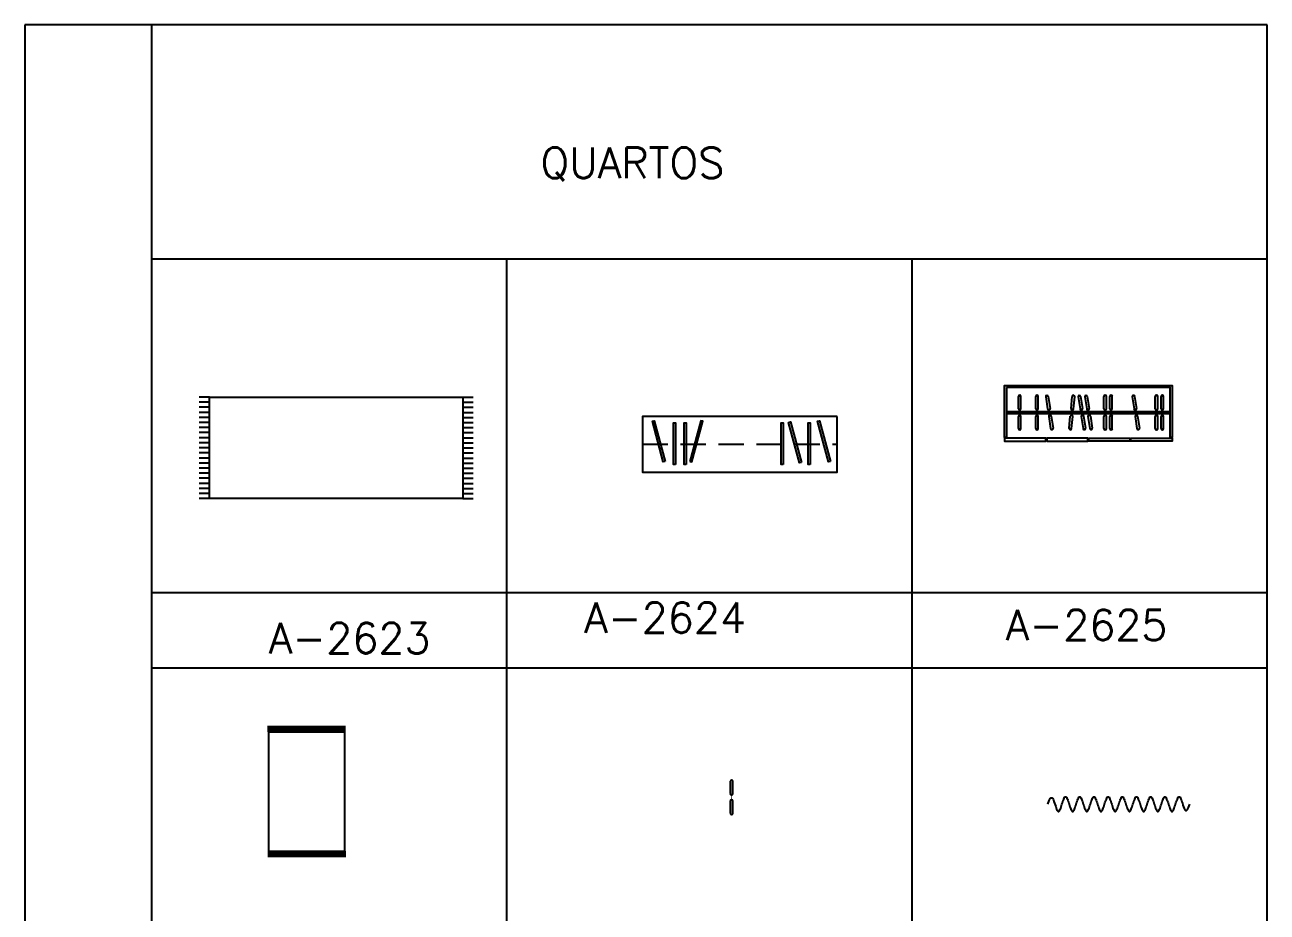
# Model space of a CAD drawing. Extents: x -59.1 to 26.7, y 12.6 to 48.
# Drawn here: x -29.13 to -4.63, y 30.5 to 48 of the extents above; entities that cross this region are included whole.
import ezdxf

# ---------------------------------------------------------------- set-up
doc = ezdxf.new("R2010")
doc.units = 0
doc.header["$MEASUREMENT"] = 0
doc.linetypes.add('HIDDEN', pattern=[0.375, 0.25, -0.125])
doc.layers.get('0').update_dxf_attribs({"linetype": 'CONTINUOUS'})
for name, color, linetype in [('A-MOBILIA', 2, 'CONTINUOUS'), ('A-PEÇAS', 2, 'CONTINUOUS'), ('ESC-50', 1, 'CONTINUOUS'), ('ESC50', 1, 'CONTINUOUS'), ('FOLHA', 3, 'CONTINUOUS'), ('P-ARVORE', 2, 'CONTINUOUS')]:
    doc.layers.add(name, color=color, linetype=linetype)
doc.styles.get("Standard").update_dxf_attribs({"font": 'txt.shx', "height": 0.15})

# ---------------------------------------------------------------- blocks, each defined once
blk = doc.blocks.new('FOLHAVERDE')
at = {"layer": 'FOLHA', "linetype": 'CONTINUOUS'}
for p, q in [((-5.455, 37.298), (-29.955, 37.298)), ((-29.955, 37.298), (-29.955, 2.298)), ((-27.455, 37.298), (-27.455, 2.298)), ((-5.455, 2.298), (-5.455, 37.298)), ((-27.455, 35.298), (-27.455, 2.298)), ((-29.955, 2.298), (-5.455, 2.298)), ((-27.455, 2.298), (-5.455, 2.298))]:
    blk.add_line(p, q, dxfattribs=at)
blk = doc.blocks.new('A-2626')
at = {"layer": 'A-MOBILIA'}
for p, q in [((-0.378, 0.527), (-0.378, -0.648)), ((-0.378, 0.527), (0.372, 0.527)), ((0.372, -0.648), (0.372, 0.527)), ((-0.378, -0.648), (0.372, -0.648))]:
    blk.add_line(p, q, dxfattribs=at)
at = {"layer": 'ESC50'}
for p, q in [((-0.378, 0.527), (-0.378, 0.586)), ((-0.363, 0.527), (-0.363, 0.586)), ((-0.348, 0.527), (-0.348, 0.586)), ((-0.333, 0.527), (-0.333, 0.586)), ((-0.318, 0.527), (-0.318, 0.586)), ((-0.303, 0.527), (-0.303, 0.586)), ((-0.288, 0.527), (-0.288, 0.586)), ((-0.273, 0.527), (-0.273, 0.586)), ((-0.258, 0.527), (-0.258, 0.586)), ((-0.243, 0.527), (-0.243, 0.586)), ((-0.228, 0.527), (-0.228, 0.586)), ((-0.213, 0.527), (-0.213, 0.586)), ((-0.198, 0.527), (-0.198, 0.586)), ((-0.183, 0.527), (-0.183, 0.586)), ((-0.168, 0.527), (-0.168, 0.586)), ((-0.153, 0.527), (-0.153, 0.586)), ((-0.138, 0.527), (-0.138, 0.586)), ((-0.123, 0.527), (-0.123, 0.586)), ((-0.108, 0.527), (-0.108, 0.586)), ((-0.093, 0.527), (-0.093, 0.586)), ((-0.078, 0.527), (-0.078, 0.586)), ((-0.063, 0.527), (-0.063, 0.586)), ((-0.048, 0.527), (-0.048, 0.586)), ((-0.033, 0.527), (-0.033, 0.586)), ((-0.018, 0.527), (-0.018, 0.586)), ((-0.003, 0.527), (-0.003, 0.586)), ((0.012, 0.527), (0.012, 0.586)), ((0.027, 0.527), (0.027, 0.586)), ((0.042, 0.527), (0.042, 0.586)), ((0.057, 0.527), (0.057, 0.586)), ((0.072, 0.527), (0.072, 0.586)), ((0.087, 0.527), (0.087, 0.586)), ((0.102, 0.527), (0.102, 0.586)), ((0.117, 0.527), (0.117, 0.586)), ((0.132, 0.527), (0.132, 0.586)), ((0.147, 0.527), (0.147, 0.586)), ((0.162, 0.527), (0.162, 0.586)), ((0.177, 0.527), (0.177, 0.586)), ((0.192, 0.527), (0.192, 0.586)), ((0.207, 0.527), (0.207, 0.586)), ((0.222, 0.527), (0.222, 0.586)), ((0.237, 0.527), (0.237, 0.586)), ((0.252, 0.527), (0.252, 0.586)), ((0.267, 0.527), (0.267, 0.586)), ((0.282, 0.527), (0.282, 0.586)), ((0.297, 0.527), (0.297, 0.586)), ((0.312, 0.527), (0.312, 0.586)), ((0.327, 0.527), (0.327, 0.586)), ((0.342, 0.527), (0.342, 0.586)), ((0.357, 0.527), (0.357, 0.586)), ((0.372, 0.527), (0.372, 0.586)), ((-0.378, -0.648), (-0.378, -0.707)), ((-0.363, -0.648), (-0.363, -0.707)), ((-0.348, -0.648), (-0.348, -0.707)), ((-0.333, -0.648), (-0.333, -0.707)), ((-0.318, -0.648), (-0.318, -0.707)), ((-0.303, -0.648), (-0.303, -0.707)), ((-0.288, -0.648), (-0.288, -0.707)), ((-0.273, -0.648), (-0.273, -0.707)), ((-0.258, -0.648), (-0.258, -0.707)), ((-0.243, -0.648), (-0.243, -0.707)), ((-0.228, -0.648), (-0.228, -0.707)), ((-0.213, -0.648), (-0.213, -0.707)), ((-0.198, -0.648), (-0.198, -0.707)), ((-0.183, -0.648), (-0.183, -0.707)), ((-0.168, -0.648), (-0.168, -0.707)), ((-0.153, -0.648), (-0.153, -0.707)), ((-0.138, -0.648), (-0.138, -0.707)), ((-0.123, -0.648), (-0.123, -0.707)), ((-0.108, -0.648), (-0.108, -0.707)), ((-0.093, -0.648), (-0.093, -0.707)), ((-0.078, -0.648), (-0.078, -0.707)), ((-0.063, -0.648), (-0.063, -0.707)), ((-0.048, -0.648), (-0.048, -0.707)), ((-0.033, -0.648), (-0.033, -0.707)), ((-0.018, -0.648), (-0.018, -0.707)), ((-0.003, -0.648), (-0.003, -0.707)), ((0.012, -0.648), (0.012, -0.707)), ((0.027, -0.648), (0.027, -0.707)), ((0.042, -0.648), (0.042, -0.707)), ((0.057, -0.648), (0.057, -0.707)), ((0.072, -0.648), (0.072, -0.707)), ((0.087, -0.648), (0.087, -0.707)), ((0.102, -0.648), (0.102, -0.707)), ((0.117, -0.648), (0.117, -0.707)), ((0.132, -0.648), (0.132, -0.707)), ((0.147, -0.648), (0.147, -0.707)), ((0.162, -0.648), (0.162, -0.707)), ((0.177, -0.648), (0.177, -0.707)), ((0.192, -0.648), (0.192, -0.707)), ((0.207, -0.648), (0.207, -0.707)), ((0.222, -0.648), (0.222, -0.707)), ((0.237, -0.648), (0.237, -0.707)), ((0.252, -0.648), (0.252, -0.707)), ((0.267, -0.648), (0.267, -0.707)), ((0.282, -0.648), (0.282, -0.707)), ((0.297, -0.648), (0.297, -0.707)), ((0.312, -0.648), (0.312, -0.707)), ((0.327, -0.648), (0.327, -0.707)), ((0.342, -0.648), (0.342, -0.707)), ((0.357, -0.648), (0.357, -0.707)), ((0.372, -0.648), (0.372, -0.707))]:
    blk.add_line(p, q, dxfattribs=at)
blk = doc.blocks.new('A-2623')
at = {"layer": 'A-MOBILIA'}
for p, q in [((0, 1), (-0.1, 1)), ((2.5, 1), (2.6, 1)), ((0, 0.95), (-0.1, 0.95)), ((0, 0.9), (-0.1, 0.9)), ((2.5, 0.95), (2.6, 0.95)), ((2.5, 0.9), (2.6, 0.9)), ((0, 0.85), (-0.1, 0.85)), ((0, 0.8), (-0.1, 0.8)), ((0, 0.75), (-0.1, 0.75)), ((2.5, 0.85), (2.6, 0.85)), ((2.5, 0.8), (2.6, 0.8)), ((2.5, 0.75), (2.6, 0.75)), ((0, 0.7), (-0.1, 0.7)), ((0, 0.65), (-0.1, 0.65)), ((2.5, 0.7), (2.6, 0.7)), ((2.5, 0.65), (2.6, 0.65)), ((0, 0.6), (-0.1, 0.6)), ((0, 0.55), (-0.1, 0.55)), ((0, 0.5), (-0.1, 0.5)), ((2.5, 0.6), (2.6, 0.6)), ((2.5, 0.55), (2.6, 0.55)), ((2.5, 0.5), (2.6, 0.5)), ((0, 0.45), (-0.1, 0.45)), ((0, 0.4), (-0.1, 0.4)), ((2.5, 0.45), (2.6, 0.45)), ((2.5, 0.4), (2.6, 0.4)), ((0, 0.35), (-0.1, 0.35)), ((0, 0.3), (-0.1, 0.3)), ((0, 0.25), (-0.1, 0.25)), ((2.5, 0.35), (2.6, 0.35)), ((2.5, 0.3), (2.6, 0.3)), ((2.5, 0.25), (2.6, 0.25)), ((0, 0.2), (-0.1, 0.2)), ((0, 0.15), (-0.1, 0.15)), ((2.5, 0.2), (2.6, 0.2)), ((2.5, 0.15), (2.6, 0.15)), ((0, 0.1), (-0.1, 0.1)), ((0, 0.05), (-0.1, 0.05)), ((0, 0), (-0.1, 0)), ((2.5, 0.1), (2.6, 0.1)), ((2.5, 0.05), (2.6, 0.05)), ((2.5, 0), (2.6, 0))]:
    blk.add_line(p, q, dxfattribs=at)
blk.add_lwpolyline([(0, 0), (0, 1), (2.5, 1), (2.5, 0)], close=True, dxfattribs=at)
blk = doc.blocks.new('Z40')
blk.add_lwpolyline([(0, 0), (0.012, 0.034), (0.023, 0.054), (0.033, 0.063), (0.041, 0.063), (0.049, 0.055), (0.055, 0.043), (0.061, 0.026), (0.067, 0.009), (0.072, -0.008), (0.078, -0.023), (0.082, -0.037), (0.087, -0.049), (0.092, -0.059), (0.096, -0.067), (0.101, -0.072), (0.105, -0.073), (0.109, -0.072), (0.114, -0.067), (0.118, -0.06), (0.122, -0.05), (0.127, -0.039), (0.131, -0.027), (0.136, -0.014), (0.14, 0), (0.144, 0.014), (0.149, 0.027), (0.153, 0.039), (0.158, 0.05), (0.162, 0.06), (0.166, 0.067), (0.171, 0.072), (0.175, 0.073), (0.179, 0.072), (0.184, 0.067), (0.188, 0.06), (0.193, 0.05), (0.197, 0.039), (0.201, 0.027), (0.206, 0.014), (0.21, 0), (0.214, -0.014), (0.219, -0.027), (0.223, -0.039), (0.228, -0.05), (0.232, -0.06), (0.236, -0.067), (0.241, -0.072), (0.245, -0.073), (0.249, -0.072), (0.254, -0.067), (0.258, -0.06), (0.262, -0.05), (0.267, -0.039), (0.271, -0.027), (0.276, -0.014), (0.28, 0), (0.284, 0.014), (0.289, 0.027), (0.293, 0.039), (0.297, 0.05), (0.302, 0.06), (0.306, 0.067), (0.311, 0.072), (0.315, 0.073), (0.319, 0.072), (0.324, 0.067), (0.328, 0.06), (0.332, 0.05), (0.337, 0.039), (0.341, 0.027), (0.346, 0.014), (0.35, 0), (0.354, -0.014), (0.359, -0.027), (0.363, -0.039), (0.367, -0.05), (0.372, -0.06), (0.376, -0.067), (0.381, -0.072), (0.385, -0.073), (0.389, -0.072), (0.394, -0.067), (0.398, -0.06), (0.402, -0.05), (0.407, -0.039), (0.411, -0.027), (0.416, -0.014), (0.42, 0), (0.424, 0.014), (0.429, 0.027), (0.433, 0.039), (0.438, 0.05), (0.442, 0.06), (0.446, 0.067), (0.451, 0.072), (0.455, 0.073), (0.459, 0.072), (0.464, 0.067), (0.468, 0.06), (0.473, 0.05), (0.477, 0.039), (0.481, 0.027), (0.486, 0.014), (0.49, 0), (0.494, -0.014), (0.499, -0.027), (0.503, -0.039), (0.508, -0.05), (0.512, -0.06), (0.516, -0.067), (0.521, -0.072), (0.525, -0.073), (0.529, -0.072), (0.534, -0.067), (0.538, -0.06), (0.543, -0.05), (0.547, -0.039), (0.551, -0.027), (0.556, -0.014), (0.56, 0), (0.564, 0.014), (0.569, 0.027), (0.573, 0.039), (0.578, 0.05), (0.582, 0.06), (0.586, 0.067), (0.591, 0.072), (0.595, 0.073), (0.599, 0.072), (0.604, 0.067), (0.608, 0.06), (0.613, 0.05), (0.617, 0.039), (0.621, 0.027), (0.626, 0.014), (0.63, 0), (0.634, -0.014), (0.639, -0.027), (0.643, -0.039), (0.648, -0.05), (0.652, -0.06), (0.656, -0.067), (0.661, -0.072), (0.665, -0.073), (0.669, -0.072), (0.674, -0.067), (0.678, -0.06), (0.682, -0.05), (0.687, -0.039), (0.691, -0.027), (0.696, -0.014), (0.7, 0), (0.704, 0.014), (0.709, 0.027), (0.713, 0.039), (0.717, 0.05), (0.722, 0.06), (0.726, 0.067), (0.731, 0.072), (0.735, 0.073), (0.739, 0.072), (0.744, 0.067), (0.748, 0.06), (0.752, 0.05), (0.757, 0.039), (0.761, 0.027), (0.766, 0.014), (0.77, 0), (0.774, -0.014), (0.779, -0.027), (0.783, -0.039), (0.788, -0.05), (0.792, -0.06), (0.796, -0.067), (0.801, -0.072), (0.805, -0.073), (0.809, -0.072), (0.814, -0.067), (0.818, -0.06), (0.822, -0.05), (0.827, -0.039), (0.831, -0.027), (0.836, -0.014), (0.84, 0), (0.844, 0.014), (0.849, 0.027), (0.853, 0.039), (0.857, 0.05), (0.862, 0.06), (0.866, 0.067), (0.871, 0.072), (0.875, 0.073), (0.879, 0.072), (0.884, 0.067), (0.888, 0.06), (0.892, 0.05), (0.897, 0.039), (0.901, 0.027), (0.906, 0.014), (0.91, 0), (0.914, -0.014), (0.919, -0.027), (0.923, -0.039), (0.928, -0.05), (0.932, -0.06), (0.936, -0.067), (0.941, -0.072), (0.945, -0.073), (0.949, -0.072), (0.954, -0.067), (0.958, -0.06), (0.962, -0.05), (0.967, -0.039), (0.971, -0.027), (0.976, -0.014), (0.98, 0), (0.984, 0.014), (0.989, 0.027), (0.993, 0.039), (0.997, 0.05), (1.002, 0.06), (1.006, 0.067), (1.011, 0.072), (1.015, 0.073), (1.019, 0.072), (1.024, 0.067), (1.028, 0.06), (1.032, 0.05), (1.037, 0.039), (1.041, 0.027), (1.046, 0.014), (1.05, 0), (1.054, -0.014), (1.059, -0.027), (1.063, -0.039), (1.068, -0.05), (1.072, -0.06), (1.076, -0.067), (1.081, -0.072), (1.085, -0.073), (1.089, -0.072), (1.094, -0.067), (1.098, -0.06), (1.102, -0.05), (1.107, -0.039), (1.111, -0.027), (1.116, -0.014), (1.12, 0), (1.124, 0.014), (1.129, 0.027), (1.133, 0.039), (1.137, 0.05), (1.142, 0.06), (1.146, 0.067), (1.151, 0.072), (1.155, 0.073), (1.159, 0.072), (1.164, 0.067), (1.168, 0.06), (1.172, 0.05), (1.177, 0.039), (1.181, 0.027), (1.186, 0.014), (1.19, 0), (1.194, -0.014), (1.199, -0.027), (1.203, -0.039), (1.208, -0.05), (1.212, -0.06), (1.216, -0.067), (1.221, -0.072), (1.225, -0.073), (1.229, -0.072), (1.234, -0.067), (1.238, -0.06), (1.242, -0.05), (1.247, -0.039), (1.251, -0.027), (1.256, -0.014), (1.26, 0), (1.264, 0.014), (1.269, 0.027), (1.273, 0.039), (1.278, 0.05), (1.282, 0.06), (1.286, 0.067), (1.291, 0.072), (1.295, 0.073), (1.299, 0.072), (1.304, 0.067), (1.308, 0.059), (1.313, 0.049), (1.318, 0.037), (1.322, 0.023), (1.328, 0.008), (1.333, -0.009), (1.339, -0.026), (1.345, -0.043), (1.351, -0.055), (1.359, -0.063), (1.367, -0.063), (1.377, -0.054), (1.388, -0.034), (1.4, 0)])
blk = doc.blocks.new('CORTINA')
at = {"layer": 'A-PEÇAS'}
blk.add_blockref('Z40', (-1.388, 0.034), dxfattribs=at)
blk = doc.blocks.new('B116')
for p, q in [((-15.8, 1.2), (-3.8, 1.2)), ((3.8, 1.2), (15.8, 1.2)), ((-15.8, -1.2), (-3.8, -1.2)), ((3.8, -1.2), (15.8, -1.2))]:
    blk.add_line(p, q)
at = {"const_width": 0.5}
blk.add_lwpolyline([(-2.5, 0), (2.5, 0)], dxfattribs=at)
for centre, start, end in [((-15.8, 0), 90, 270), ((-3.8, 0), 270, 90), ((3.8, 0), 90, 270), ((15.8, 0), 270, 90)]:
    blk.add_arc(centre, 1.25, start, end)
blk = doc.blocks.new('A-2625')
at = {"layer": 'A-MOBILIA'}
for p, q in [((-0.806, -0.258), (0.806, -0.258)), ((-0.806, -0.278), (0.806, -0.278))]:
    blk.add_line(p, q, dxfattribs=at)
for points in [[(-0.806, -0.02), (-0.806, -0.515), (-0.826, -0.515), (-0.826, 0), (0.826, 0), (0.826, -0.515), (0.806, -0.515), (0.806, -0.02)], [(-0.418, -0.55), (-0.418, -0.52), (-0.826, -0.52), (-0.826, -0.55)], [(-0.005, -0.52), (-0.408, -0.52), (-0.408, -0.55), (-0.005, -0.55)], [(0.408, -0.52), (0.408, -0.55), (0.005, -0.55), (0.005, -0.52)], [(0.826, -0.52), (0.826, -0.55), (0.418, -0.55), (0.418, -0.52)]]:
    blk.add_lwpolyline(points, close=True, dxfattribs=at)
at = {"layer": 'ESC50', "xscale": 0.01, "yscale": 0.01, "zscale": 0.01}
for p, rotation in [((-0.677, -0.268), 90), ((-0.507, -0.268), 90), ((-0.384, -0.268), 278.8116819275953), ((-0.162, -0.268), 84.31241769766285), ((-0.064, -0.268), 278.8116819275953), ((0.002, -0.268), 278.8116819275953), ((0.166, -0.268), 90), ((0.224, -0.268), 90), ((0.468, -0.268), 278.500189057549), ((0.672, -0.268), 90), ((0.73, -0.268), 90)]:
    blk.add_blockref('B116', p, dxfattribs=dict(at, rotation=rotation))
blk = doc.blocks.new('A-2627')
at = {"layer": 'ESC50', "xscale": 0.01, "yscale": 0.01, "zscale": 0.01, "rotation": 90}
blk.add_blockref('B116', (0, 0), dxfattribs=at)
blk = doc.blocks.new('A-2624')
at = {"layer": 'A-MOBILIA', "linetype": 'HIDDEN'}
blk.add_line((0, -0.275), (1.92, -0.275), dxfattribs=at)
at = {"layer": 'A-MOBILIA'}
blk.add_lwpolyline([(1.92, 0), (0, 0), (0, -0.55), (1.92, -0.55)], close=True, dxfattribs=at)
at = {"layer": 'ESC-50'}
for points in [[(0.225, -0.443), (0.206, -0.448), (0.098, -0.048), (0.117, -0.043)], [(0.326, -0.475), (0.306, -0.475), (0.306, -0.064), (0.326, -0.064)], [(0.432, -0.475), (0.412, -0.475), (0.412, -0.064), (0.432, -0.064)], [(0.468, -0.443), (0.487, -0.448), (0.595, -0.048), (0.576, -0.043)], [(1.389, -0.475), (1.369, -0.475), (1.369, -0.064), (1.389, -0.064)], [(1.567, -0.454), (1.548, -0.459), (1.44, -0.059), (1.459, -0.054)], [(1.654, -0.475), (1.634, -0.475), (1.634, -0.064), (1.654, -0.064)], [(1.853, -0.443), (1.834, -0.448), (1.726, -0.048), (1.745, -0.043)]]:
    blk.add_lwpolyline(points, close=True, dxfattribs=at)

msp = doc.modelspace()

# ---------------------------------------------------------------- linework, layer by layer
at = {"layer": 'FOLHA', "linetype": 'CONTINUOUS'}
for p, q in [((-4.629, 13.003), (-4.629, 46.003)), ((-4.629, 43.384), (-26.629, 43.384)), ((-19.629, 43.384), (-19.629, 14.597)), ((-11.629, 14.597), (-11.629, 43.384)), ((-26.629, 36.805), (-4.629, 36.805)), ((-26.629, 35.324), (-4.629, 35.324))]:
    msp.add_line(p, q, dxfattribs=at)
at = {"layer": 'P-ARVORE', "linetype": 'CONTINUOUS'}
msp.add_line((-26.629, 46.003), (-26.629, 13.003), dxfattribs=at)

# ---------------------------------------------------------------- block references
at = {"xscale": 2, "yscale": 2, "zscale": 2}
for name, p in [('A-2625', (-8.155, 40.893)), ('A-2626', (-23.565, 33.004)), ('A-2627', (-15.191, 32.768))]:
    msp.add_blockref(name, p, dxfattribs=at)
at = {"layer": 'A-MOBILIA', "xscale": 2, "yscale": 2, "zscale": 2}
for name, p in [('A-2623', (-25.49, 38.66)), ('A-2624', (-16.949, 40.28))]:
    msp.add_blockref(name, p, dxfattribs=at)
at = {"layer": 'FOLHA'}
msp.add_blockref('FOLHAVERDE', (0.827, 10.705), dxfattribs=at)
at = {"layer": 'FOLHA', "xscale": 2, "yscale": 2, "zscale": 2}
msp.add_blockref('CORTINA', (-6.179, 32.566), dxfattribs=at)

# ---------------------------------------------------------------- texts
at = {"layer": 'FOLHA', "linetype": 'CONTINUOUS'}
for s, p in [('QUARTOS', (-18.96, 44.982)), ('A-2624', (-18.095, 36.01)), ('A-2623', (-24.317, 35.607))]:
    msp.add_text(s, height=0.6, dxfattribs=at).set_placement(p)
at = {"layer": 'FOLHA'}
msp.add_text('A-2625', height=0.6, dxfattribs=at).set_placement((-9.783, 35.865))

doc.saveas('drawing.dxf')
